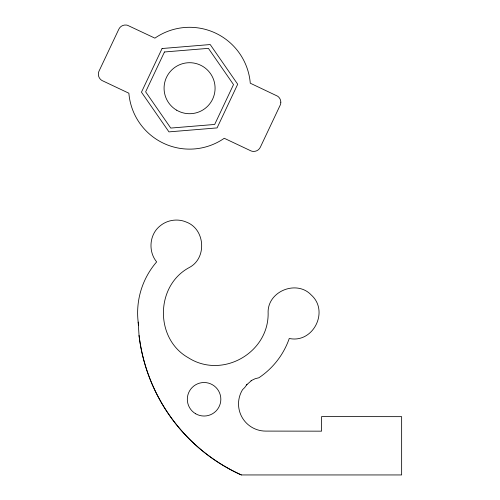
<?xml version="1.0" encoding="UTF-8"?>
<svg xmlns="http://www.w3.org/2000/svg" width="500" height="500" viewBox="0 0 500 500"><rect width="100%" height="100%" fill="white"/><g stroke="black" fill="none" stroke-linecap="round" stroke-linejoin="round"><path stroke-width="0.75" d="M246.5 384.944L251.694 380.375L255.175 378.713L258.906 377.756A77.969 77.969 0 0 0 288.744 339.913L289.244 338.469C313.244 343.644 329.456 311.131 311.225 294.975C296.931 279.738 268.337 290.863 268.1 311.756C269.788 352.475 222.387 379.656 188.181 357.656C154.588 338.688 155.3 285.35 189.556 267.381C207.131 257.906 205.138 229.094 186.431 222.125C177.838 218.331 167.225 219.869 160.056 225.95C149.344 234.369 148 251.519 156.662 261.894L156.306 262.294A77.969 77.969 0 0 0 138.169 322.094L139.044 335.438A175.781 175.781 0 0 0 241.35 474.944L401.644 474.944L401.65 416.656L321.569 416.594L321.55 431.163L265.613 431.094A27.175 27.175 0 0 1 242.575 389.644L244.769 387.506L246.994 384.35M251.694 380.375L251.038 380.788M138.169 322.094L138.588 325.125M241.35 474.944A175.8 175.8 0 0 1 139.044 335.438M280.806 102.188L280.8 102.513A7.287 7.287 0 0 1 280.106 105.356L260.319 147.25A7.287 7.287 0 0 1 253.456 151.419L253.131 151.4A7.287 7.287 0 0 1 250.619 150.725L224.262 138.281A60.906 60.906 0 0 1 128.875 93.219L102.231 80.625A7.287 7.287 0 0 1 101.4 80.106L101.137 79.912A7.287 7.287 0 0 1 98.375 73.581L98.406 73.256A7.287 7.287 0 0 1 99.05 71.069L118.837 29.175A7.287 7.287 0 0 1 126.35 25.056L126.675 25.106A7.287 7.287 0 0 1 127.625 25.337L154.894 38.144A60.906 60.906 0 0 1 250.281 83.206L277.488 96.131A7.287 7.287 0 0 1 278.519 96.938L278.75 97.169A7.287 7.287 0 0 1 280.806 102.188M162.081 48.519L141.456 92.181L168.956 131.875L217.075 127.906L237.7 84.244L210.206 44.55L162.081 48.519M164.475 51.975L145.644 91.838L170.75 128.069L214.681 124.45L233.512 84.588L208.406 48.356L164.475 51.975M195.7 413.787A16.756 16.756 0 0 0 220.837 399.275A16.756 16.756 0 0 0 195.7 384.762A16.756 16.756 0 0 0 195.7 413.787M176.619 110.175A25.5 25.5 0 0 0 215.081 88.45A25.5 25.5 0 0 0 177.031 66.006A25.5 25.5 0 0 0 176.619 110.175"/></g></svg>
